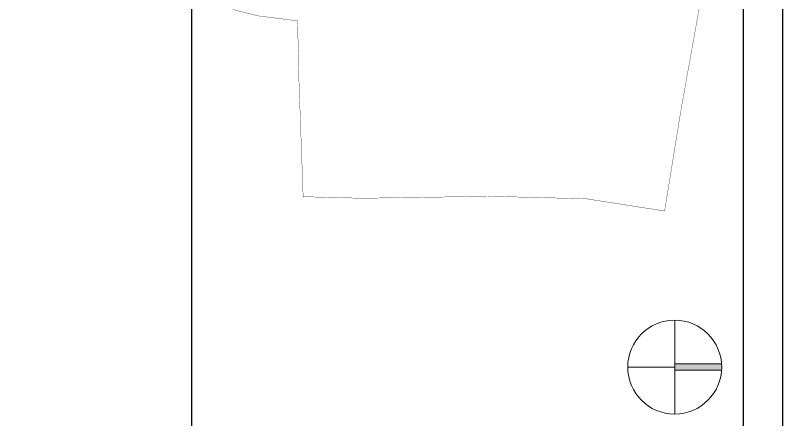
# Model space of a CAD drawing. Header units: metres. Extents: x 494 to 1845, y -666 to 1061.
# Drawn here: x 1649.71 to 1658.52, y 217.14 to 221.78 of the extents above; entities that cross this region are included whole.
import ezdxf

# ---------------------------------------------------------------- set-up
doc = ezdxf.new("R2010")
doc.units = ezdxf.units.M
doc.header["$MEASUREMENT"] = 0
doc.layers.add('.', color=7, linetype='Continuous', lineweight=5)
doc.layers.add('SHEET', color=7, linetype='Continuous')
doc.layers.add('WALL', color=250, linetype='Continuous')

# ---------------------------------------------------------------- blocks, each defined once
blk = doc.blocks.new('zw$184D')
at = {"linetype": 'Continuous'}
h = blk.add_hatch(color=251, dxfattribs=at)
h.dxf.hatch_style = 1
h.paths.add_polyline_path([(2.594, 2.767), (5.183, 2.767, -0.03337), (5.183, 2.421), (2.594, 2.421), (2.594, 2.594)])
at = {"color": 8, "linetype": 'Continuous'}
for p, q in [((2.594, 0), (2.594, 5.189)), ((2.594, 2.594), (0, 2.594))]:
    blk.add_line(p, q, dxfattribs=at)
at = {"color": 251, "linetype": 'Continuous'}
for p, q in [((2.594, 2.421), (2.594, 2.767)), ((2.594, 2.767), (5.183, 2.767)), ((5.183, 2.421), (2.594, 2.421))]:
    blk.add_line(p, q, dxfattribs=at)
at = {"linetype": 'Continuous'}
blk.add_circle((2.594, 2.594), 2.594, dxfattribs=at)
blk = doc.blocks.new('zw$2024')
at = {"layer": 'WALL', "lineweight": 50, "ltscale": 0.5, "const_width": 0.00405}
blk.add_lwpolyline([(0.1838, 2.5607), (0.5033, 2.4801), (1.0075, 2.4163), (1.0255, 1.6346), (1.0782, 0.1844), (1.824, 0.1646), (3.4513, 0.1895), (4.6713, 0.1578), (5.6652, 0.0023), (5.8713, 1.2771), (6.1104, 2.6109)], dxfattribs=at)
blk = doc.blocks.new('sadfsdf')
at = {"layer": 'SHEET'}
blk.add_line((88.1516, 52.4113), (88.1516, 0.4526), dxfattribs=at)
for points in [[(94.9406, 52.864), (94.9406, 0), (0, 0), (0, 52.864)], [(94.488, 52.4113), (94.488, 0.4526), (0.4526, 0.4526), (0.4526, 52.4113)]]:
    blk.add_lwpolyline(points, close=True, dxfattribs=at)
at = {"layer": '.', "xscale": 0.2079598449311651, "yscale": 0.2079598449311651, "zscale": 0.2079598449311651}
blk.add_blockref('zw$184D', (93.1612, 34.1842), dxfattribs=at)
at = {"color": 3, "xscale": 0.9052046613064094, "yscale": 0.9052046613064094, "zscale": 0.9052046613064094}
blk.add_blockref('zw$2024', (88.4566, 36.5145), dxfattribs=at)

msp = doc.modelspace()

# ---------------------------------------------------------------- block references
msp.add_blockref('sadfsdf', (1563.5791, 183.0184))

doc.saveas('drawing.dxf')
